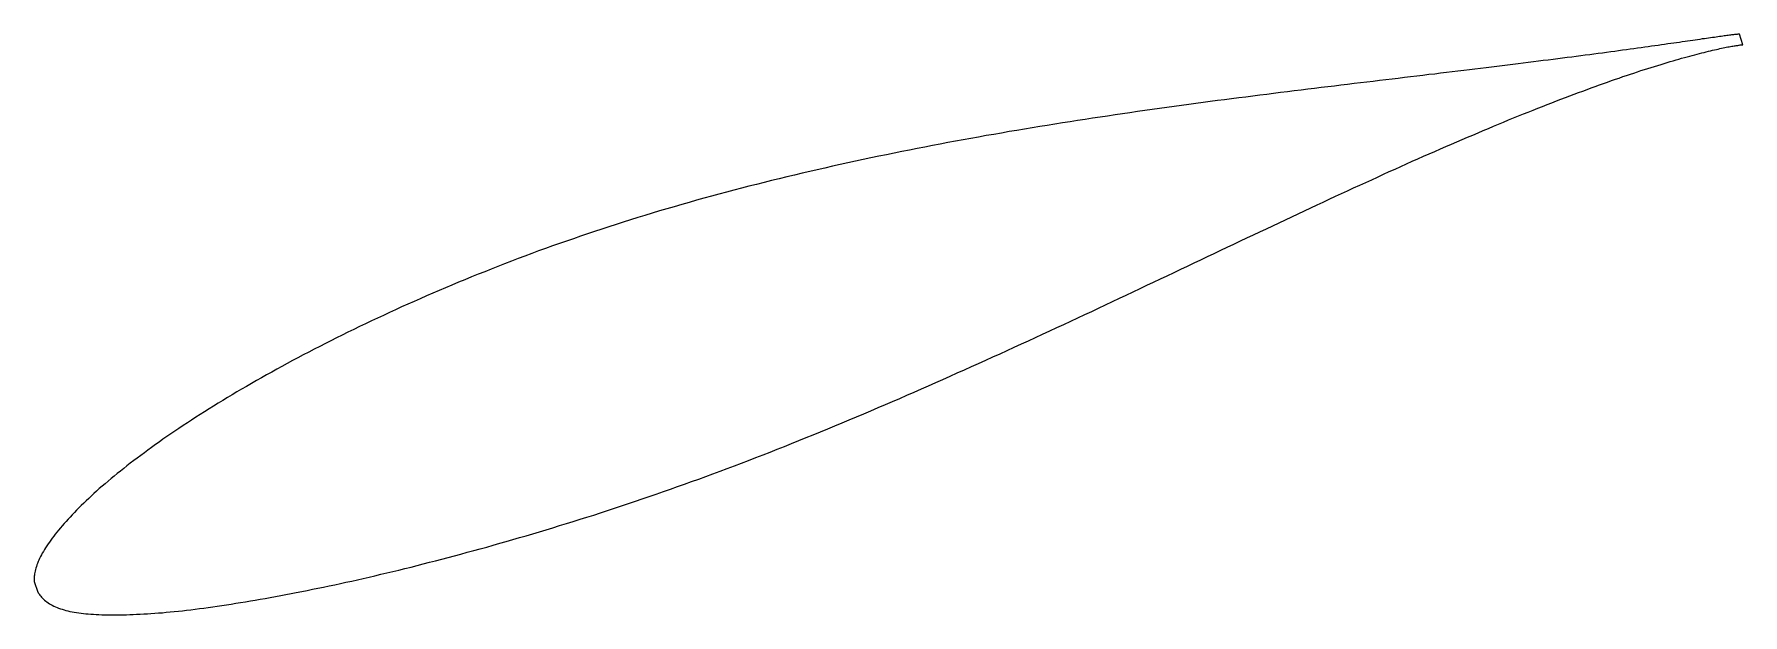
# Model space of a CAD drawing. Header units: metres. Extents: x -45 to 91, y -17 to 30.
import ezdxf

# ---------------------------------------------------------------- set-up
doc = ezdxf.new("R2010")
doc.units = ezdxf.units.M

msp = doc.modelspace()

# ---------------------------------------------------------------- linework, layer by layer
msp.add_lwpolyline([(91.15, 29.91), (91.14, 29.91), (91.13, 29.91), (91.12, 29.91), (91.1, 29.91), (91.07, 29.9), (91.04, 29.9), (91.01, 29.9), (90.97, 29.89), (90.92, 29.89), (90.87, 29.88), (90.81, 29.88), (90.75, 29.87), (90.68, 29.86), (90.6, 29.85), (90.52, 29.84), (90.44, 29.83), (90.35, 29.82), (90.25, 29.81), (90.15, 29.79), (90.04, 29.78), (89.93, 29.76), (89.81, 29.75), (89.69, 29.73), (89.56, 29.71), (89.43, 29.69), (89.29, 29.67), (89.15, 29.65), (89, 29.63), (88.84, 29.61), (88.68, 29.59), (88.52, 29.56), (88.35, 29.54), (88.17, 29.52), (87.99, 29.49), (87.81, 29.46), (87.61, 29.43), (87.42, 29.41), (87.22, 29.38), (87.01, 29.35), (86.8, 29.32), (86.58, 29.29), (86.36, 29.25), (86.13, 29.22), (85.9, 29.19), (85.66, 29.15), (85.42, 29.12), (85.17, 29.08), (84.92, 29.05), (84.66, 29.01), (84.4, 28.97), (84.13, 28.94), (83.86, 28.9), (83.58, 28.86), (83.29, 28.82), (83.01, 28.78), (82.71, 28.74), (82.42, 28.7), (82.11, 28.66), (81.81, 28.62), (81.49, 28.57), (81.18, 28.53), (80.86, 28.49), (80.53, 28.44), (80.2, 28.4), (79.86, 28.35), (79.52, 28.31), (79.18, 28.26), (78.83, 28.22), (78.47, 28.17), (78.11, 28.13), (77.75, 28.08), (77.38, 28.03), (77.01, 27.98), (76.63, 27.94), (76.25, 27.89), (75.86, 27.84), (75.47, 27.79), (75.08, 27.74), (74.68, 27.69), (74.27, 27.64), (73.87, 27.59), (73.45, 27.54), (73.04, 27.48), (72.62, 27.43), (72.19, 27.38), (71.76, 27.33), (71.33, 27.27), (70.89, 27.22), (70.45, 27.17), (70.01, 27.11), (69.56, 27.06), (69.11, 27), (68.65, 26.95), (68.19, 26.89), (67.73, 26.84), (67.26, 26.78), (66.79, 26.72), (66.31, 26.67), (65.83, 26.61), (65.35, 26.55), (64.86, 26.49), (64.37, 26.43), (63.88, 26.37), (63.38, 26.32), (62.88, 26.26), (62.38, 26.2), (61.87, 26.13), (61.36, 26.07), (60.85, 26.01), (60.34, 25.95), (59.82, 25.89), (59.29, 25.82), (58.77, 25.76), (58.24, 25.7), (57.71, 25.63), (57.17, 25.57), (56.64, 25.5), (56.1, 25.43), (55.55, 25.37), (55.01, 25.3), (54.46, 25.23), (53.91, 25.16), (53.36, 25.09), (52.8, 25.02), (52.24, 24.95), (51.68, 24.88), (51.12, 24.81), (50.55, 24.73), (49.99, 24.66), (49.42, 24.59), (48.84, 24.51), (48.27, 24.43), (47.69, 24.36), (47.12, 24.28), (46.54, 24.2), (45.95, 24.12), (45.37, 24.04), (44.78, 23.96), (44.2, 23.88), (43.61, 23.79), (43.02, 23.71), (42.42, 23.62), (41.83, 23.54), (41.24, 23.45), (40.64, 23.36), (40.04, 23.27), (39.44, 23.18), (38.84, 23.09), (38.24, 22.99), (37.64, 22.9), (37.03, 22.81), (36.43, 22.71), (35.82, 22.61), (35.21, 22.51), (34.6, 22.41), (33.99, 22.31), (33.39, 22.21), (32.77, 22.11), (32.16, 22), (31.55, 21.89), (30.94, 21.79), (30.33, 21.68), (29.71, 21.57), (29.1, 21.45), (28.49, 21.34), (27.87, 21.23), (27.26, 21.11), (26.64, 20.99), (26.03, 20.88), (25.41, 20.76), (24.8, 20.64), (24.18, 20.51), (23.57, 20.39), (22.95, 20.26), (22.34, 20.14), (21.72, 20.01), (21.11, 19.88), (20.49, 19.75), (19.88, 19.61), (19.27, 19.48), (18.65, 19.34), (18.04, 19.2), (17.43, 19.06), (16.82, 18.92), (16.21, 18.78), (15.6, 18.64), (14.99, 18.49), (14.38, 18.35), (13.78, 18.2), (13.17, 18.05), (12.57, 17.89), (11.96, 17.74), (11.36, 17.58), (10.76, 17.43), (10.16, 17.27), (9.56, 17.11), (8.96, 16.95), (8.37, 16.78), (7.77, 16.62), (7.18, 16.45), (6.59, 16.28), (6, 16.11), (5.41, 15.94), (4.82, 15.77), (4.24, 15.59), (3.65, 15.41), (3.07, 15.24), (2.49, 15.06), (1.92, 14.87), (1.34, 14.69), (0.77, 14.5), (0.2, 14.32), (-0.37, 14.13), (-0.94, 13.94), (-1.51, 13.75), (-2.07, 13.55), (-2.63, 13.36), (-3.19, 13.16), (-3.74, 12.97), (-4.3, 12.77), (-4.85, 12.57), (-5.4, 12.36), (-5.94, 12.16), (-6.49, 11.96), (-7.03, 11.75), (-7.57, 11.54), (-8.1, 11.33), (-8.63, 11.12), (-9.16, 10.91), (-9.69, 10.7), (-10.22, 10.49), (-10.74, 10.27), (-11.26, 10.06), (-11.78, 9.84), (-12.29, 9.63), (-12.8, 9.41), (-13.31, 9.19), (-13.81, 8.97), (-14.31, 8.75), (-14.81, 8.53), (-15.31, 8.31), (-15.8, 8.09), (-16.29, 7.87), (-16.78, 7.64), (-17.26, 7.42), (-17.74, 7.2), (-18.21, 6.97), (-18.69, 6.75), (-19.16, 6.52), (-19.62, 6.3), (-20.09, 6.07), (-20.55, 5.84), (-21, 5.62), (-21.46, 5.39), (-21.9, 5.16), (-22.35, 4.94), (-22.79, 4.71), (-23.23, 4.48), (-23.66, 4.25), (-24.1, 4.02), (-24.52, 3.8), (-24.95, 3.57), (-25.37, 3.34), (-25.78, 3.11), (-26.19, 2.88), (-26.6, 2.66), (-27.01, 2.43), (-27.41, 2.2), (-27.8, 1.97), (-28.2, 1.74), (-28.59, 1.52), (-28.97, 1.29), (-29.35, 1.06), (-29.73, 0.84), (-30.1, 0.61), (-30.47, 0.39), (-30.83, 0.16), (-31.19, -0.06), (-31.55, -0.29), (-31.9, -0.51), (-32.25, -0.73), (-32.59, -0.96), (-32.93, -1.18), (-33.27, -1.4), (-33.6, -1.62), (-33.92, -1.84), (-34.24, -2.06), (-34.56, -2.27), (-34.88, -2.49), (-35.18, -2.71), (-35.49, -2.92), (-35.79, -3.14), (-36.08, -3.35), (-36.37, -3.57), (-36.66, -3.78), (-36.94, -3.99), (-37.22, -4.2), (-37.49, -4.41), (-37.76, -4.62), (-38.02, -4.82), (-38.28, -5.03), (-38.54, -5.24), (-38.79, -5.44), (-39.03, -5.64), (-39.27, -5.84), (-39.51, -6.05), (-39.74, -6.24), (-39.97, -6.44), (-40.19, -6.64), (-40.4, -6.84), (-40.62, -7.03), (-40.82, -7.22), (-41.02, -7.42), (-41.22, -7.61), (-41.42, -7.79), (-41.6, -7.98), (-41.79, -8.17), (-41.96, -8.35), (-42.14, -8.53), (-42.31, -8.71), (-42.47, -8.89), (-42.63, -9.07), (-42.79, -9.24), (-42.94, -9.41), (-43.08, -9.58), (-43.22, -9.75), (-43.36, -9.92), (-43.49, -10.08), (-43.61, -10.24), (-43.73, -10.4), (-43.85, -10.56), (-43.96, -10.71), (-44.07, -10.86), (-44.17, -11.02), (-44.27, -11.17), (-44.36, -11.31), (-44.44, -11.46), (-44.53, -11.6), (-44.6, -11.74), (-44.67, -11.88), (-44.74, -12.02), (-44.8, -12.15), (-44.86, -12.28), (-44.91, -12.42), (-44.96, -12.54), (-45, -12.67), (-45.04, -12.79), (-45.07, -12.91), (-45.1, -13.03), (-45.12, -13.14), (-45.14, -13.25), (-45.16, -13.35), (-45.17, -13.45), (-45.17, -13.55), (-45.18, -13.63), (-45.18, -13.71), (-45.18, -13.78), (-45.17, -13.83), (-45.17, -13.86), (-44.89, -14.73), (-44.89, -14.74), (-44.87, -14.75), (-44.85, -14.78), (-44.81, -14.83), (-44.77, -14.89), (-44.72, -14.96), (-44.65, -15.03), (-44.59, -15.11), (-44.51, -15.19), (-44.43, -15.27), (-44.35, -15.35), (-44.25, -15.43), (-44.16, -15.5), (-44.06, -15.57), (-43.95, -15.64), (-43.84, -15.71), (-43.73, -15.77), (-43.61, -15.83), (-43.48, -15.89), (-43.35, -15.95), (-43.22, -16), (-43.08, -16.05), (-42.94, -16.09), (-42.79, -16.14), (-42.64, -16.18), (-42.48, -16.22), (-42.32, -16.26), (-42.15, -16.29), (-41.98, -16.32), (-41.8, -16.35), (-41.62, -16.38), (-41.43, -16.4), (-41.24, -16.42), (-41.05, -16.44), (-40.85, -16.46), (-40.64, -16.47), (-40.43, -16.49), (-40.22, -16.5), (-40, -16.51), (-39.77, -16.52), (-39.54, -16.52), (-39.31, -16.53), (-39.07, -16.53), (-38.83, -16.53), (-38.58, -16.53), (-38.32, -16.53), (-38.07, -16.53), (-37.8, -16.52), (-37.54, -16.51), (-37.27, -16.5), (-36.99, -16.49), (-36.71, -16.48), (-36.42, -16.46), (-36.13, -16.45), (-35.84, -16.43), (-35.54, -16.41), (-35.24, -16.38), (-34.93, -16.36), (-34.62, -16.33), (-34.3, -16.3), (-33.98, -16.27), (-33.65, -16.23), (-33.33, -16.2), (-32.99, -16.16), (-32.65, -16.12), (-32.31, -16.08), (-31.97, -16.03), (-31.62, -15.99), (-31.26, -15.94), (-30.9, -15.89), (-30.54, -15.84), (-30.18, -15.78), (-29.81, -15.73), (-29.43, -15.67), (-29.05, -15.61), (-28.67, -15.55), (-28.28, -15.49), (-27.89, -15.42), (-27.5, -15.36), (-27.1, -15.29), (-26.7, -15.22), (-26.3, -15.14), (-25.89, -15.07), (-25.47, -14.99), (-25.06, -14.91), (-24.64, -14.83), (-24.22, -14.75), (-23.79, -14.67), (-23.36, -14.58), (-22.92, -14.49), (-22.49, -14.41), (-22.05, -14.31), (-21.6, -14.22), (-21.15, -14.12), (-20.7, -14.03), (-20.25, -13.93), (-19.79, -13.83), (-19.33, -13.72), (-18.87, -13.62), (-18.4, -13.51), (-17.93, -13.4), (-17.46, -13.29), (-16.99, -13.18), (-16.51, -13.06), (-16.03, -12.95), (-15.54, -12.83), (-15.05, -12.71), (-14.56, -12.58), (-14.07, -12.46), (-13.58, -12.33), (-13.08, -12.21), (-12.58, -12.07), (-12.07, -11.94), (-11.57, -11.81), (-11.06, -11.67), (-10.55, -11.53), (-10.04, -11.39), (-9.52, -11.25), (-9, -11.11), (-8.48, -10.96), (-7.96, -10.81), (-7.44, -10.66), (-6.91, -10.51), (-6.38, -10.36), (-5.85, -10.21), (-5.32, -10.05), (-4.78, -9.89), (-4.25, -9.73), (-3.71, -9.57), (-3.17, -9.4), (-2.62, -9.23), (-2.08, -9.06), (-1.53, -8.89), (-0.99, -8.72), (-0.44, -8.55), (0.11, -8.37), (0.66, -8.19), (1.22, -8.01), (1.77, -7.82), (2.33, -7.64), (2.89, -7.45), (3.44, -7.26), (4, -7.07), (4.56, -6.88), (5.13, -6.68), (5.69, -6.48), (6.25, -6.28), (6.82, -6.08), (7.38, -5.88), (7.95, -5.67), (8.52, -5.46), (9.09, -5.26), (9.66, -5.04), (10.23, -4.83), (10.8, -4.62), (11.37, -4.4), (11.94, -4.18), (12.51, -3.96), (13.09, -3.74), (13.66, -3.51), (14.23, -3.29), (14.81, -3.06), (15.38, -2.83), (15.96, -2.6), (16.53, -2.36), (17.11, -2.13), (17.69, -1.9), (18.26, -1.66), (18.84, -1.42), (19.41, -1.18), (19.99, -0.94), (20.57, -0.7), (21.14, -0.45), (21.72, -0.21), (22.3, 0.04), (22.87, 0.28), (23.45, 0.53), (24.02, 0.78), (24.6, 1.03), (25.17, 1.28), (25.75, 1.53), (26.32, 1.79), (26.9, 2.04), (27.47, 2.3), (28.05, 2.55), (28.62, 2.81), (29.19, 3.06), (29.76, 3.32), (30.33, 3.58), (30.9, 3.84), (31.47, 4.09), (32.04, 4.35), (32.61, 4.61), (33.18, 4.87), (33.75, 5.13), (34.31, 5.39), (34.88, 5.65), (35.44, 5.91), (36.01, 6.17), (36.57, 6.44), (37.13, 6.7), (37.69, 6.96), (38.25, 7.22), (38.81, 7.48), (39.37, 7.74), (39.92, 8), (40.48, 8.26), (41.03, 8.52), (41.58, 8.78), (42.13, 9.04), (42.68, 9.3), (43.23, 9.56), (43.78, 9.82), (44.32, 10.08), (44.87, 10.34), (45.41, 10.59), (45.95, 10.85), (46.49, 11.1), (47.03, 11.36), (47.56, 11.61), (48.1, 11.87), (48.63, 12.12), (49.16, 12.37), (49.69, 12.62), (50.21, 12.87), (50.74, 13.12), (51.26, 13.37), (51.78, 13.62), (52.3, 13.86), (52.82, 14.11), (53.33, 14.35), (53.85, 14.59), (54.36, 14.83), (54.87, 15.07), (55.37, 15.31), (55.88, 15.55), (56.38, 15.78), (56.88, 16.02), (57.38, 16.25), (57.87, 16.48), (58.36, 16.71), (58.86, 16.94), (59.34, 17.16), (59.83, 17.39), (60.31, 17.61), (60.79, 17.83), (61.27, 18.05), (61.75, 18.27), (62.22, 18.48), (62.69, 18.7), (63.16, 18.91), (63.62, 19.12), (64.08, 19.33), (64.54, 19.53), (65, 19.74), (65.45, 19.94), (65.9, 20.14), (66.35, 20.34), (66.8, 20.53), (67.24, 20.73), (67.68, 20.92), (68.12, 21.11), (68.55, 21.3), (68.98, 21.48), (69.4, 21.66), (69.83, 21.84), (70.25, 22.02), (70.67, 22.2), (71.08, 22.37), (71.49, 22.54), (71.9, 22.71), (72.3, 22.88), (72.7, 23.05), (73.1, 23.21), (73.49, 23.37), (73.88, 23.53), (74.27, 23.68), (74.65, 23.84), (75.03, 23.99), (75.41, 24.13), (75.78, 24.28), (76.15, 24.42), (76.52, 24.57), (76.88, 24.71), (77.24, 24.84), (77.59, 24.98), (77.94, 25.11), (78.29, 25.24), (78.63, 25.36), (78.97, 25.49), (79.3, 25.61), (79.63, 25.73), (79.96, 25.85), (80.28, 25.97), (80.6, 26.08), (80.92, 26.19), (81.23, 26.3), (81.53, 26.4), (81.84, 26.51), (82.13, 26.61), (82.43, 26.71), (82.72, 26.8), (83, 26.9), (83.28, 26.99), (83.56, 27.08), (83.83, 27.16), (84.1, 27.25), (84.36, 27.33), (84.62, 27.41), (84.88, 27.49), (85.13, 27.57), (85.37, 27.64), (85.62, 27.71), (85.85, 27.78), (86.08, 27.85), (86.31, 27.91), (86.53, 27.98), (86.75, 28.04), (86.97, 28.1), (87.18, 28.15), (87.38, 28.21), (87.58, 28.26), (87.77, 28.31), (87.96, 28.36), (88.15, 28.41), (88.33, 28.45), (88.5, 28.5), (88.67, 28.54), (88.84, 28.58), (89, 28.62), (89.16, 28.65), (89.31, 28.69), (89.45, 28.72), (89.59, 28.75), (89.73, 28.78), (89.86, 28.81), (89.98, 28.83), (90.1, 28.86), (90.22, 28.88), (90.33, 28.9), (90.43, 28.92), (90.53, 28.94), (90.63, 28.95), (90.72, 28.97), (90.8, 28.98), (90.88, 28.99), (90.95, 29), (91.02, 29.01), (91.09, 29.02), (91.14, 29.03), (91.2, 29.04), (91.24, 29.04), (91.28, 29.05), (91.32, 29.05), (91.35, 29.05), (91.38, 29.05), (91.4, 29.06), (91.41, 29.06), (91.42, 29.06), (91.42, 29.06)], close=True)

doc.saveas('drawing.dxf')
